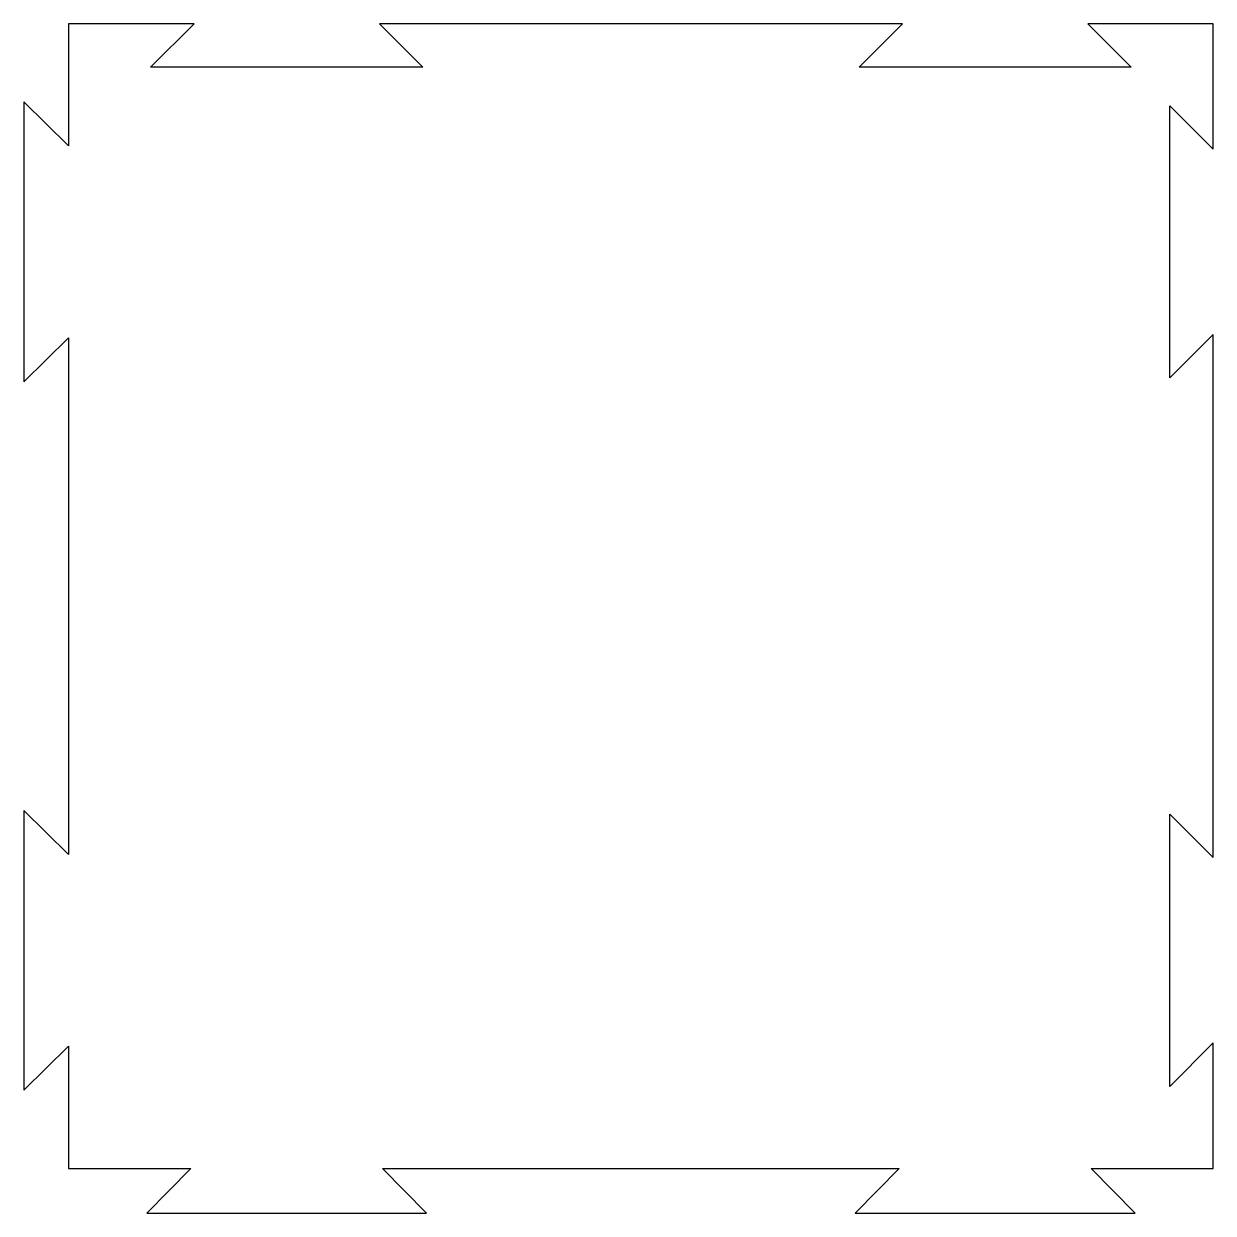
# Model space of a CAD drawing. Extents: x -43.5 to 43.5, y -43.5 to 43.5.
import ezdxf

# ---------------------------------------------------------------- set-up
doc = ezdxf.new("R2010")
doc.units = 0
doc.header["$MEASUREMENT"] = 0
doc.layers.add('LAYER_1', color=7, linetype='CONTINUOUS')

msp = doc.modelspace()

# ---------------------------------------------------------------- linework, layer by layer
at = {"layer": 'LAYER_1'}
for points in [[(-40.1833, 43.4618), (-40.1833, 43.4618), (-40.1833, 34.5349), (-40.1833, 34.5349)], [(-31.017, 43.4618), (-31.017, 43.4618), (-40.1833, 43.4618), (-40.1833, 43.4618)], [(-40.1833, 43.4618), (-40.1833, 43.4618), (-40.1833, 43.4618), (-40.1833, 43.4618)], [(-34.1954, 40.2834), (-34.1954, 40.2834), (-31.017, 43.4618), (-31.017, 43.4618)], [(-8.3097, 43.4618), (-8.3097, 43.4618), (-17.4767, 43.4618), (-17.4767, 43.4618)], [(-17.4767, 43.4618), (-17.4767, 43.4618), (-14.298, 40.2834), (-14.298, 40.2834)], [(11.5878, 43.4618), (11.5878, 43.4618), (-8.3097, 43.4618), (-8.3097, 43.4618)], [(20.7548, 43.4618), (20.7548, 43.4618), (11.5878, 43.4618), (11.5878, 43.4618)], [(17.5761, 40.2834), (17.5761, 40.2834), (20.7548, 43.4618), (20.7548, 43.4618)], [(43.4618, 43.4618), (43.4618, 43.4618), (34.2947, 43.4618), (34.2947, 43.4618)], [(34.2947, 43.4618), (34.2947, 43.4618), (37.4735, 40.2834), (37.4735, 40.2834)], [(43.4618, 34.2954), (43.4618, 34.2954), (43.4618, 43.4618), (43.4618, 43.4618)], [(-14.298, 40.2834), (-14.298, 40.2834), (-34.1954, 40.2834), (-34.1954, 40.2834)], [(37.4735, 40.2834), (37.4735, 40.2834), (17.5761, 40.2834), (17.5761, 40.2834)], [(-40.1833, 34.5349), (-40.1833, 34.5349), (-43.4618, 37.7491), (-43.4618, 37.7491)], [(-43.4618, 37.7491), (-43.4618, 37.7491), (-43.4618, 17.3015), (-43.4618, 17.3015)], [(40.2834, 17.5761), (40.2834, 17.5761), (40.2834, 37.4735), (40.2834, 37.4735)], [(40.2834, 37.4735), (40.2834, 37.4735), (43.4618, 34.2954), (43.4618, 34.2954)], [(-43.4618, 17.3015), (-43.4618, 17.3015), (-40.1833, 20.5158), (-40.1833, 20.5158)], [(-40.1833, 20.5158), (-40.1833, 20.5158), (-40.1833, 11.5881), (-40.1833, 11.5881)], [(43.4618, 20.7548), (43.4618, 20.7548), (40.2834, 17.5761), (40.2834, 17.5761)], [(43.4618, 11.5881), (43.4618, 11.5881), (43.4618, 20.7548), (43.4618, 20.7548)], [(-40.1833, 11.5881), (-40.1833, 11.5881), (-40.1833, 11.5878), (-40.1833, 11.5878)], [(-40.1833, 11.5878), (-40.1833, 11.5878), (-40.1833, -8.3093), (-40.1833, -8.3093)], [(43.4618, 11.5878), (43.4618, 11.5878), (43.4618, 11.5881), (43.4618, 11.5881)], [(43.4618, -8.3093), (43.4618, -8.3093), (43.4618, 11.5878), (43.4618, 11.5878)], [(-40.1833, -8.3093), (-40.1833, -8.3093), (-40.1833, -8.3097), (-40.1833, -8.3097)], [(-40.1833, -8.3097), (-40.1833, -8.3097), (-40.1833, -17.2366), (-40.1833, -17.2366)], [(43.4618, -8.3097), (43.4618, -8.3097), (43.4618, -8.3093), (43.4618, -8.3093)], [(43.4618, -17.4764), (43.4618, -17.4764), (43.4618, -8.3097), (43.4618, -8.3097)], [(-40.1833, -17.2366), (-40.1833, -17.2366), (-43.4618, -14.0223), (-43.4618, -14.0223)], [(-43.4618, -14.0223), (-43.4618, -14.0223), (-43.4618, -34.4703), (-43.4618, -34.4703)], [(40.2834, -34.195), (40.2834, -34.195), (40.2834, -14.2976), (40.2834, -14.2976)], [(40.2834, -14.2976), (40.2834, -14.2976), (43.4618, -17.4764), (43.4618, -17.4764)], [(-43.4618, -34.4703), (-43.4618, -34.4703), (-40.1833, -31.2561), (-40.1833, -31.2561)], [(-40.1833, -31.2561), (-40.1833, -31.2561), (-40.1833, -40.1833), (-40.1833, -40.1833)], [(43.4618, -31.0163), (43.4618, -31.0163), (40.2834, -34.195), (40.2834, -34.195)], [(43.4618, -40.1833), (43.4618, -40.1833), (43.4618, -31.0163), (43.4618, -31.0163)], [(-40.1833, -40.1833), (-40.1833, -40.1833), (-31.2564, -40.1833), (-31.2564, -40.1833)], [(-31.2564, -40.1833), (-31.2564, -40.1833), (-34.4707, -43.4618), (-34.4707, -43.4618)], [(-14.023, -43.4618), (-14.023, -43.4618), (-17.2373, -40.1833), (-17.2373, -40.1833)], [(-17.2373, -40.1833), (-17.2373, -40.1833), (-8.3097, -40.1833), (-8.3097, -40.1833)], [(-8.3097, -40.1833), (-8.3097, -40.1833), (11.5878, -40.1833), (11.5878, -40.1833)], [(11.5878, -40.1833), (11.5878, -40.1833), (20.515, -40.1833), (20.515, -40.1833)], [(20.515, -40.1833), (20.515, -40.1833), (17.3008, -43.4618), (17.3008, -43.4618)], [(37.7488, -43.4618), (37.7488, -43.4618), (34.5345, -40.1833), (34.5345, -40.1833)], [(34.5345, -40.1833), (34.5345, -40.1833), (43.4618, -40.1833), (43.4618, -40.1833)], [(-34.4707, -43.4618), (-34.4707, -43.4618), (-14.023, -43.4618), (-14.023, -43.4618)], [(17.3008, -43.4618), (17.3008, -43.4618), (37.7488, -43.4618), (37.7488, -43.4618)]]:
    msp.add_open_spline(points, degree=3, dxfattribs=at)

doc.saveas('drawing.dxf')
